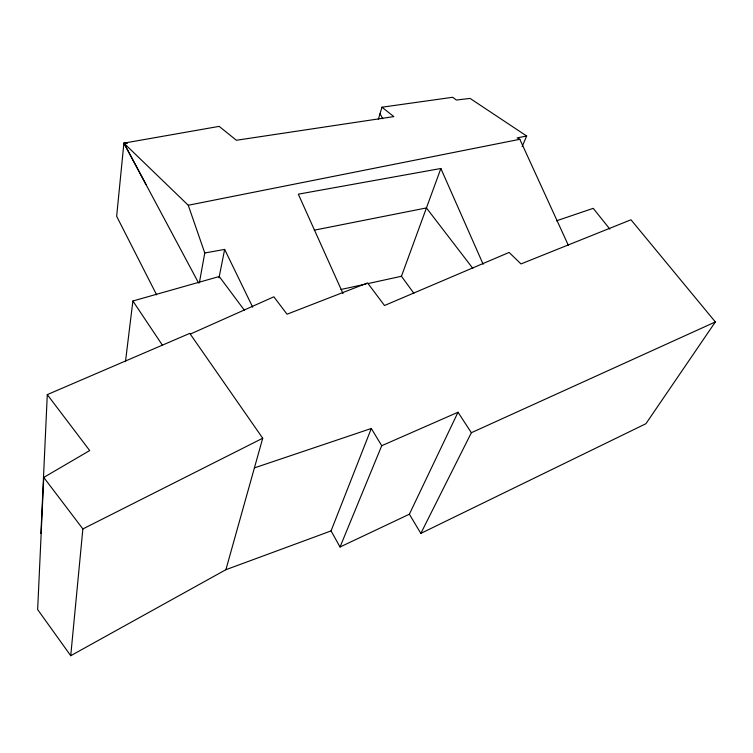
<?xml version="1.0" encoding="UTF-8"?>
<svg xmlns="http://www.w3.org/2000/svg" width="753" height="753" viewBox="0 0 753 753"><rect width="100%" height="100%" fill="white"/><g stroke="black" fill="none" stroke-linecap="round" stroke-linejoin="round"><path stroke-width="1.13" d="M40.916 533.491L47.288 394.619L189.775 333.381L262.722 438.227L225.891 569.701L70.735 655.712L37.65 609.563L43.759 477.421L89.692 450.558L47.288 394.619M70.735 655.712L82.868 528.935L43.759 477.421M125.478 361.628L132.886 301.002L219.264 276.52L244.33 310.18M199.357 282.855L204.769 252.98L188.259 205.258L123.897 143.126L219.151 126.372L236.395 140.265L393.838 116.602L381.969 107.208L378.335 119.275M218.991 277.895L224.648 249.412L204.769 252.98M413.896 293.35L401.453 276.257L440.872 168.493L298.32 194.17L342.982 293.501M331.056 530.912L371.304 428.485L381.724 445.72L340.036 547.007L331.056 530.912L225.891 569.701M522.13 146.647L526.658 136.001L470.088 98.427L456.384 100.027L452.666 97.288L381.969 107.208M409.368 514.214L458.012 412.239L471.359 432.721L420.842 533.388L409.368 514.214L340.036 547.007M190.603 333.946L273.857 296.814L287.044 314.217L367.586 282.949L384.51 305.511L509.113 252.434L520.991 263.926L630.976 219.782L715.35 321.945L645.933 423.704L420.842 533.388M82.868 528.935L262.722 438.227M471.359 432.721L715.35 321.945M381.724 445.72L458.012 412.239M556.476 220.817L593.232 208.336L609.855 229.11M254.41 467.886L371.304 428.485M341.053 289.472L366.127 283.994M368.405 283.495L401.453 276.257M526.658 136.001L517.151 137.893L519.834 139.296L568.374 245.384M519.834 139.296L188.259 205.258M314.255 230.173L426.443 207.932L472.846 268.397M127.379 143.39L123.897 143.126L116.649 216.28L156.652 294.865M132.886 301.002L162.234 344.94M380.011 113.712L382.769 118.739M145.969 184.457L123.897 143.126L198.594 282.977M224.648 249.412L252.697 307.186M440.872 168.493L483.144 264.247"/></g></svg>
